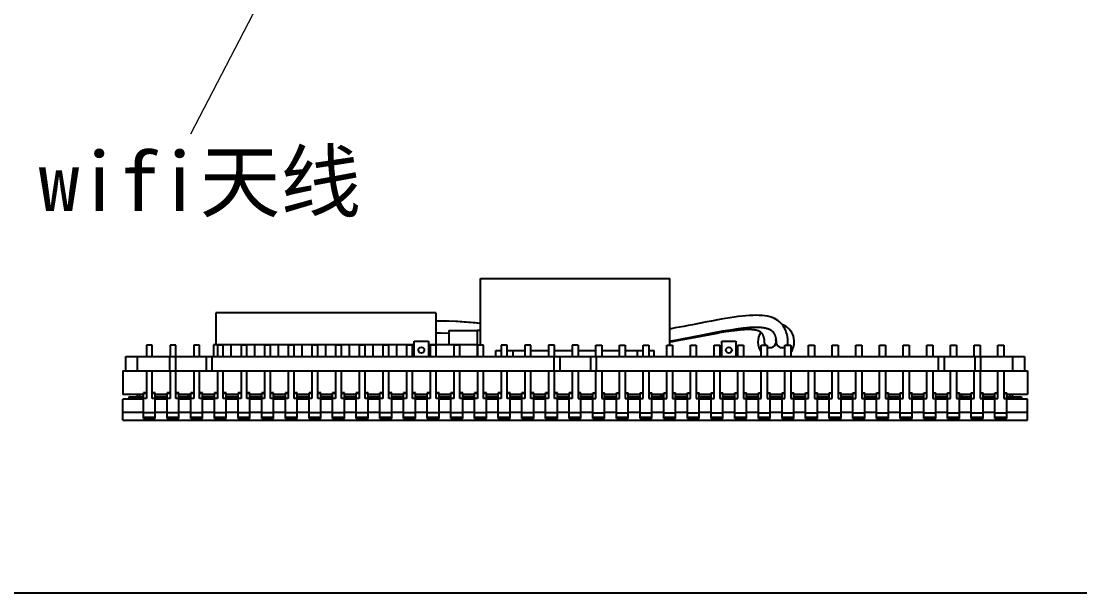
# Model space of a CAD drawing. Header units: millimetres. Extents: x 4030 to 7017, y -668 to -190.
# Drawn here: x 4091.1 to 4180.6, y -400.4 to -352.1 of the extents above; entities that cross this region are included whole.
import ezdxf

# ---------------------------------------------------------------- set-up
doc = ezdxf.new("R2010")
doc.units = ezdxf.units.MM
doc.header["$LTSCALE"] = 16.335
doc.layers.get('0').update_dxf_attribs({"linetype": 'CONTINUOUS'})
doc.styles.add('ROMANC', font='romanc.shx', dxfattribs={"bigfont": 'gbcbig.shx'})
doc.styles.get("Standard").update_dxf_attribs({"font": 'isonormlt-regular.ttf'})
doc.dimstyles.new('YanXiu', dxfattribs={"dimtxt": 2.5, "dimasz": 2.5, "dimexe": 0.66, "dimexo": 0.66, "dimgap": 0.66, "dimtad": 0, "dimdsep": 46, "dimtxsty": 'ROMANC', "dimblk": 'CLOSED', "dimcen": 0, "dimclrd": 3, "dimclre": 9, "dimclrt": 42, "dimazin": 2, "dimtfac": 1, "dimtofl": 0, "dimtmove": 0, "dimatfit": 3, "dimldrblk": 'CLOSED', "dimfxl": 1, "dimlwd": 5, "dimlwe": 5, "dimarcsym": 0})

# ---------------------------------------------------------------- blocks, each defined once
blk = doc.blocks.new('_Closed')
at = {"color": 0, "linetype": 'ByBlock', "lineweight": -2}
for p, q in [((-1, 0.167), (0, 0)), ((-1, 0.167), (-1, -0.167)), ((0, 0), (-1, -0.167)), ((0, 0), (-1, 0))]:
    blk.add_line(p, q, dxfattribs=at)

msp = doc.modelspace()

# ---------------------------------------------------------------- linework, layer by layer
at = {"color": 7, "linetype": 'Continuous'}
for p, q in [((4129.918, -379.446), (4129.918, -373.81)), ((4129.918, -373.81), (4145.918, -373.81)), ((4145.918, -379.446), (4145.918, -373.81)), ((4107.542, -376.71), (4107.542, -379.41)), ((4126.142, -376.71), (4107.542, -376.71)), ((4126.142, -376.71), (4126.142, -379.41)), ((4127.242, -378.21), (4127.242, -379.41)), ((4127.242, -378.21), (4129.642, -378.21)), ((4129.918, -378.204), (4129.642, -378.21)), ((4129.642, -378.21), (4129.642, -379.407)), ((4147.373, -378.919), (4149.344, -378.538)), ((4147.566, -378.795), (4149.143, -378.489)), ((4149.143, -378.489), (4149.53, -378.414)), ((4149.344, -378.538), (4149.667, -378.477)), ((4149.53, -378.414), (4149.824, -378.359)), ((4149.667, -378.477), (4149.921, -378.429)), ((4149.824, -378.359), (4150.121, -378.304)), ((4149.921, -378.429), (4150.141, -378.39)), ((4150.121, -378.304), (4150.421, -378.249)), ((4150.141, -378.39), (4150.326, -378.357)), ((4150.326, -378.357), (4150.511, -378.325)), ((4150.421, -378.249), (4150.623, -378.214)), ((4150.511, -378.325), (4150.661, -378.3)), ((4150.623, -378.214), (4150.825, -378.179)), ((4150.661, -378.3), (4150.81, -378.276)), ((4150.81, -378.276), (4150.922, -378.259)), ((4150.825, -378.179), (4151.029, -378.146)), ((4150.922, -378.259), (4151.035, -378.242)), ((4151.029, -378.146), (4151.233, -378.113)), ((4151.035, -378.242), (4151.147, -378.226)), ((4151.147, -378.226), (4151.259, -378.21)), ((4151.259, -378.21), (4151.371, -378.195)), ((4151.371, -378.195), (4151.446, -378.186)), ((4151.446, -378.186), (4151.52, -378.177)), ((4151.52, -378.177), (4151.594, -378.168)), ((4151.594, -378.168), (4151.668, -378.16)), ((4151.668, -378.16), (4151.741, -378.152)), ((4151.85, -378.141), (4151.923, -378.134)), ((4151.923, -378.134), (4151.995, -378.128)), ((4151.995, -378.128), (4152.066, -378.123)), ((4152.066, -378.123), (4152.137, -378.118)), ((4101.668, -379.446), (4101.668, -380.41)), ((4102.168, -379.446), (4101.668, -379.446)), ((4102.168, -380.41), (4102.168, -379.446)), ((4103.668, -379.446), (4103.668, -380.41)), ((4104.168, -379.446), (4103.668, -379.446)), ((4104.168, -380.41), (4104.168, -379.446)), ((4105.668, -379.446), (4105.668, -380.41)), ((4106.168, -379.446), (4105.668, -379.446)), ((4106.168, -380.41), (4106.168, -379.446)), ((4107.342, -379.41), (4107.342, -380.41)), ((4124.318, -379.41), (4107.342, -379.41)), ((4107.668, -379.446), (4107.668, -380.41)), ((4108.168, -379.446), (4107.668, -379.446)), ((4108.168, -380.41), (4108.168, -379.446)), ((4108.842, -380.41), (4108.842, -379.41)), ((4109.668, -379.446), (4109.668, -380.41)), ((4110.168, -379.446), (4109.668, -379.446)), ((4109.842, -379.41), (4109.842, -379.446)), ((4110.168, -380.41), (4110.168, -379.446)), ((4110.842, -380.41), (4110.842, -379.41)), ((4111.668, -379.446), (4111.668, -380.41)), ((4112.168, -379.446), (4111.668, -379.446)), ((4111.842, -379.41), (4111.842, -379.446)), ((4112.168, -380.41), (4112.168, -379.446)), ((4112.842, -380.41), (4112.842, -379.41)), ((4113.668, -379.446), (4113.668, -380.41)), ((4114.168, -379.446), (4113.668, -379.446)), ((4113.842, -379.41), (4113.842, -379.446)), ((4114.168, -380.41), (4114.168, -379.446)), ((4114.842, -380.41), (4114.842, -379.41)), ((4115.668, -379.446), (4115.668, -380.41)), ((4116.168, -379.446), (4115.668, -379.446)), ((4115.842, -379.41), (4115.842, -379.446)), ((4116.168, -380.41), (4116.168, -379.446)), ((4116.842, -380.41), (4116.842, -379.41)), ((4117.668, -379.446), (4117.668, -380.41)), ((4118.168, -379.446), (4117.668, -379.446)), ((4117.842, -379.41), (4117.842, -379.446)), ((4118.168, -380.41), (4118.168, -379.446)), ((4118.842, -380.41), (4118.842, -379.41)), ((4119.668, -379.446), (4119.668, -380.41)), ((4120.168, -379.446), (4119.668, -379.446)), ((4119.842, -379.41), (4119.842, -379.446)), ((4120.168, -380.41), (4120.168, -379.446)), ((4120.842, -380.41), (4120.842, -379.41)), ((4121.668, -379.446), (4121.668, -380.41)), ((4122.168, -379.446), (4121.668, -379.446)), ((4121.842, -379.41), (4121.842, -379.446)), ((4122.168, -380.41), (4122.168, -379.446)), ((4122.842, -380.41), (4122.842, -379.41)), ((4123.668, -379.446), (4123.668, -380.41)), ((4124.168, -379.446), (4123.668, -379.446)), ((4123.842, -379.41), (4123.842, -379.446)), ((4124.168, -380.41), (4124.168, -379.446)), ((4124.318, -380.41), (4124.318, -379.11)), ((4124.318, -379.11), (4125.518, -379.11)), ((4125.518, -379.11), (4125.518, -380.41)), ((4129.642, -379.41), (4125.518, -379.41)), ((4125.668, -379.446), (4125.668, -380.41)), ((4126.168, -379.446), (4125.668, -379.446)), ((4126.168, -380.41), (4126.168, -379.446)), ((4127.668, -379.446), (4127.668, -380.41)), ((4128.168, -379.446), (4127.668, -379.446)), ((4128.168, -380.41), (4128.168, -379.446)), ((4129.642, -379.41), (4129.642, -380.41)), ((4129.668, -379.446), (4129.668, -380.41)), ((4130.168, -379.446), (4129.668, -379.446)), ((4130.168, -380.41), (4130.168, -379.446)), ((4131.668, -379.446), (4131.668, -380.41)), ((4132.168, -379.446), (4131.668, -379.446)), ((4132.168, -380.41), (4132.168, -379.446)), ((4133.668, -379.446), (4133.668, -380.41)), ((4134.168, -379.446), (4133.668, -379.446)), ((4134.168, -380.41), (4134.168, -379.446)), ((4135.668, -379.446), (4135.668, -380.41)), ((4136.168, -379.446), (4135.668, -379.446)), ((4136.168, -380.41), (4136.168, -379.446)), ((4137.668, -379.446), (4137.668, -380.41)), ((4138.168, -379.446), (4137.668, -379.446)), ((4138.168, -379.446), (4138.168, -380.41)), ((4139.668, -380.41), (4139.668, -379.446)), ((4139.668, -379.446), (4140.168, -379.446)), ((4140.168, -379.446), (4140.168, -380.41)), ((4141.668, -379.446), (4142.168, -379.446)), ((4141.668, -380.41), (4141.668, -379.446)), ((4142.168, -379.446), (4142.168, -380.41)), ((4143.668, -379.446), (4144.168, -379.446)), ((4143.668, -380.41), (4143.668, -379.446)), ((4144.168, -379.446), (4144.168, -380.41)), ((4145.668, -379.446), (4146.168, -379.446)), ((4145.668, -380.41), (4145.668, -379.446)), ((4145.918, -379.092), (4146.022, -379.075)), ((4145.918, -379.175), (4145.952, -379.17)), ((4145.952, -379.17), (4146.191, -379.13)), ((4146.022, -379.075), (4146.353, -379.018)), ((4146.168, -379.446), (4146.168, -380.41)), ((4146.191, -379.13), (4146.433, -379.089)), ((4146.353, -379.018), (4146.691, -378.958)), ((4146.433, -379.089), (4146.709, -379.04)), ((4146.691, -378.958), (4147.123, -378.878)), ((4146.709, -379.04), (4147.022, -378.984)), ((4147.022, -378.984), (4147.373, -378.919)), ((4147.123, -378.878), (4147.566, -378.795)), ((4147.668, -379.446), (4148.168, -379.446)), ((4147.668, -380.41), (4147.668, -379.446)), ((4148.168, -379.446), (4148.168, -380.41)), ((4149.668, -379.446), (4150.168, -379.446)), ((4149.668, -380.41), (4149.668, -379.446)), ((4150.168, -379.446), (4150.168, -380.41)), ((4150.318, -379.11), (4151.518, -379.11)), ((4150.318, -380.41), (4150.318, -379.11)), ((4151.518, -379.11), (4151.518, -380.41)), ((4151.668, -379.446), (4152.168, -379.446)), ((4151.668, -380.41), (4151.668, -379.446)), ((4152.168, -379.446), (4152.168, -380.41)), ((4153.668, -379.446), (4154.168, -379.446)), ((4153.668, -380.41), (4153.668, -379.446)), ((4154.168, -379.446), (4154.168, -380.41)), ((4154.915, -379.117), (4154.913, -379.072)), ((4154.914, -379.05), (4154.916, -379.077)), ((4154.915, -379.148), (4154.915, -379.117)), ((4154.915, -379.164), (4154.915, -379.148)), ((4154.918, -379.141), (4154.916, -379.137)), ((4154.92, -379.156), (4154.92, -379.153)), ((4155.668, -379.446), (4156.168, -379.446)), ((4155.668, -380.41), (4155.668, -379.446)), ((4156.168, -379.446), (4156.168, -380.41)), ((4157.668, -379.446), (4158.168, -379.446)), ((4157.668, -380.41), (4157.668, -379.446)), ((4158.168, -379.446), (4158.168, -380.41)), ((4159.668, -379.446), (4160.168, -379.446)), ((4159.668, -380.41), (4159.668, -379.446)), ((4160.168, -379.446), (4160.168, -380.41)), ((4161.668, -379.446), (4162.168, -379.446)), ((4161.668, -380.41), (4161.668, -379.446)), ((4162.168, -379.446), (4162.168, -380.41)), ((4163.668, -379.446), (4164.168, -379.446)), ((4163.668, -380.41), (4163.668, -379.446)), ((4164.168, -379.446), (4164.168, -380.41)), ((4165.668, -379.446), (4166.168, -379.446)), ((4165.668, -380.41), (4165.668, -379.446)), ((4166.168, -379.446), (4166.168, -380.41)), ((4167.668, -379.446), (4168.168, -379.446)), ((4167.668, -380.41), (4167.668, -379.446)), ((4168.168, -379.446), (4168.168, -380.41)), ((4169.668, -379.446), (4170.168, -379.446)), ((4169.668, -380.41), (4169.668, -379.446)), ((4170.168, -379.446), (4170.168, -380.41)), ((4171.668, -379.446), (4172.168, -379.446)), ((4171.668, -380.41), (4171.668, -379.446)), ((4172.168, -379.446), (4172.168, -380.41)), ((4173.668, -379.446), (4174.168, -379.446)), ((4173.668, -380.41), (4173.668, -379.446)), ((4174.168, -379.446), (4174.168, -380.41)), ((4099.918, -381.61), (4099.918, -380.41)), ((4099.918, -380.41), (4175.918, -380.41)), ((4100.918, -381.61), (4100.918, -380.41)), ((4103.618, -380.41), (4103.618, -381.61)), ((4104.118, -380.41), (4104.118, -381.61)), ((4106.718, -380.41), (4106.718, -381.61)), ((4107.218, -381.61), (4107.218, -380.41)), ((4131.218, -380.41), (4131.218, -379.91)), ((4131.218, -379.91), (4131.668, -379.91)), ((4132.168, -379.91), (4133.668, -379.91)), ((4132.668, -379.91), (4132.668, -380.41)), ((4134.168, -379.91), (4135.668, -379.91)), ((4136.118, -380.41), (4136.118, -381.61)), ((4136.168, -379.91), (4137.668, -379.91)), ((4136.618, -380.41), (4136.618, -381.61)), ((4138.168, -379.91), (4139.668, -379.91)), ((4139.218, -380.41), (4139.218, -381.61)), ((4139.718, -381.61), (4139.718, -380.41)), ((4140.168, -379.91), (4141.668, -379.91)), ((4142.168, -379.91), (4143.668, -379.91)), ((4143.168, -379.91), (4143.168, -380.41)), ((4144.168, -379.91), (4144.618, -379.91)), ((4144.618, -380.41), (4144.618, -379.91)), ((4168.618, -380.41), (4168.618, -381.61)), ((4169.118, -380.41), (4169.118, -381.61)), ((4171.718, -380.41), (4171.718, -381.61)), ((4172.218, -381.61), (4172.218, -380.41)), ((4174.918, -380.41), (4174.918, -381.61)), ((4175.918, -380.41), (4175.918, -381.61)), ((4099.668, -381.61), (4099.668, -383.61)), ((4099.668, -381.61), (4176.168, -381.61)), ((4101.668, -381.61), (4101.668, -383.946)), ((4102.168, -383.946), (4102.168, -381.61)), ((4103.668, -381.61), (4103.668, -383.946)), ((4104.168, -383.946), (4104.168, -381.61)), ((4105.668, -381.61), (4105.668, -383.946)), ((4106.168, -383.946), (4106.168, -381.61)), ((4107.668, -381.61), (4107.668, -383.946)), ((4108.168, -383.946), (4108.168, -381.61)), ((4109.668, -381.61), (4109.668, -383.946)), ((4110.168, -383.946), (4110.168, -381.61)), ((4111.668, -381.61), (4111.668, -383.946)), ((4112.168, -383.946), (4112.168, -381.61)), ((4113.668, -381.61), (4113.668, -383.946)), ((4114.168, -383.946), (4114.168, -381.61)), ((4115.668, -381.61), (4115.668, -383.946)), ((4116.168, -383.946), (4116.168, -381.61)), ((4117.668, -381.61), (4117.668, -383.946)), ((4118.168, -383.946), (4118.168, -381.61)), ((4119.668, -381.61), (4119.668, -383.946)), ((4120.168, -383.946), (4120.168, -381.61)), ((4121.668, -381.61), (4121.668, -383.946)), ((4122.168, -383.946), (4122.168, -381.61)), ((4123.668, -381.61), (4123.668, -383.946)), ((4124.168, -383.946), (4124.168, -381.61)), ((4125.668, -381.61), (4125.668, -383.946)), ((4126.168, -383.946), (4126.168, -381.61)), ((4127.668, -381.61), (4127.668, -383.946)), ((4128.168, -383.946), (4128.168, -381.61)), ((4129.668, -381.61), (4129.668, -383.946)), ((4130.168, -383.946), (4130.168, -381.61)), ((4131.668, -381.61), (4131.668, -383.946)), ((4132.168, -383.946), (4132.168, -381.61)), ((4133.668, -381.61), (4133.668, -383.946)), ((4134.168, -383.946), (4134.168, -381.61)), ((4135.668, -381.61), (4135.668, -383.946)), ((4136.168, -383.946), (4136.168, -381.61)), ((4137.668, -381.61), (4137.668, -383.946)), ((4138.168, -381.61), (4138.168, -383.946)), ((4139.668, -383.946), (4139.668, -381.61)), ((4140.168, -381.61), (4140.168, -383.946)), ((4141.668, -383.946), (4141.668, -381.61)), ((4142.168, -381.61), (4142.168, -383.946)), ((4143.668, -383.946), (4143.668, -381.61)), ((4144.168, -381.61), (4144.168, -383.946)), ((4145.668, -383.946), (4145.668, -381.61)), ((4146.168, -381.61), (4146.168, -383.946)), ((4147.668, -383.946), (4147.668, -381.61)), ((4148.168, -381.61), (4148.168, -383.946)), ((4149.668, -383.946), (4149.668, -381.61)), ((4150.168, -381.61), (4150.168, -383.946)), ((4151.668, -383.946), (4151.668, -381.61)), ((4152.168, -381.61), (4152.168, -383.946)), ((4153.668, -383.946), (4153.668, -381.61)), ((4154.168, -381.61), (4154.168, -383.946)), ((4155.668, -383.946), (4155.668, -381.61)), ((4156.168, -381.61), (4156.168, -383.946)), ((4157.668, -383.946), (4157.668, -381.61)), ((4158.168, -381.61), (4158.168, -383.946)), ((4159.668, -383.946), (4159.668, -381.61)), ((4160.168, -381.61), (4160.168, -383.946)), ((4161.668, -383.946), (4161.668, -381.61)), ((4162.168, -381.61), (4162.168, -383.946)), ((4163.668, -383.946), (4163.668, -381.61)), ((4164.168, -381.61), (4164.168, -383.946)), ((4165.668, -383.946), (4165.668, -381.61)), ((4166.168, -381.61), (4166.168, -383.946)), ((4167.668, -383.946), (4167.668, -381.61)), ((4168.168, -381.61), (4168.168, -383.946)), ((4169.668, -383.946), (4169.668, -381.61)), ((4170.168, -381.61), (4170.168, -383.946)), ((4171.668, -383.946), (4171.668, -381.61)), ((4172.168, -381.61), (4172.168, -383.946)), ((4173.668, -383.946), (4173.668, -381.61)), ((4174.168, -381.61), (4174.168, -383.946)), ((4176.168, -381.61), (4176.168, -383.61)), ((4101.418, -383.61), (4099.668, -383.61)), ((4099.668, -385.79), (4099.668, -384.01)), ((4101.418, -384.01), (4099.668, -384.01)), ((4100.168, -383.81), (4100.168, -384.01)), ((4100.168, -383.81), (4101.418, -383.81)), ((4100.918, -383.81), (4100.918, -383.61)), ((4101.118, -383.81), (4101.118, -383.61)), ((4101.264, -383.61), (4101.264, -383.63)), ((4101.264, -383.63), (4101.418, -383.63)), ((4101.418, -385.641), (4101.418, -383.479)), ((4101.668, -383.479), (4101.418, -383.479)), ((4101.668, -383.546), (4101.418, -383.546)), ((4101.668, -383.946), (4101.418, -383.946)), ((4102.418, -383.479), (4102.168, -383.479)), ((4102.418, -383.546), (4102.168, -383.546)), ((4102.418, -383.946), (4102.168, -383.946)), ((4102.418, -385.641), (4102.418, -383.479)), ((4103.418, -383.61), (4102.418, -383.61)), ((4102.418, -383.63), (4103.418, -383.63)), ((4102.418, -383.81), (4103.418, -383.81)), ((4103.418, -384.01), (4102.418, -384.01)), ((4103.418, -385.641), (4103.418, -383.479)), ((4103.668, -383.479), (4103.418, -383.479)), ((4103.668, -383.546), (4103.418, -383.546)), ((4103.668, -383.946), (4103.418, -383.946)), ((4104.418, -383.479), (4104.168, -383.479)), ((4104.418, -383.546), (4104.168, -383.546)), ((4104.418, -383.946), (4104.168, -383.946)), ((4104.418, -385.641), (4104.418, -383.479)), ((4105.418, -383.61), (4104.418, -383.61)), ((4104.418, -383.63), (4105.418, -383.63)), ((4104.418, -383.81), (4105.418, -383.81)), ((4105.418, -384.01), (4104.418, -384.01)), ((4105.218, -383.81), (4105.218, -383.63)), ((4105.418, -385.641), (4105.418, -383.479)), ((4105.668, -383.479), (4105.418, -383.479)), ((4105.668, -383.546), (4105.418, -383.546)), ((4105.668, -383.946), (4105.418, -383.946)), ((4106.418, -383.479), (4106.168, -383.479)), ((4106.418, -383.546), (4106.168, -383.546)), ((4106.418, -383.946), (4106.168, -383.946)), ((4106.418, -385.641), (4106.418, -383.479)), ((4107.418, -383.61), (4106.418, -383.61)), ((4106.418, -383.63), (4107.418, -383.63)), ((4106.418, -383.81), (4107.418, -383.81)), ((4107.418, -384.01), (4106.418, -384.01)), ((4107.418, -385.641), (4107.418, -383.479)), ((4107.668, -383.479), (4107.418, -383.479)), ((4107.668, -383.546), (4107.418, -383.546)), ((4107.668, -383.946), (4107.418, -383.946)), ((4108.418, -383.479), (4108.168, -383.479)), ((4108.418, -383.546), (4108.168, -383.546)), ((4108.418, -383.946), (4108.168, -383.946)), ((4108.418, -385.641), (4108.418, -383.479)), ((4109.418, -383.61), (4108.418, -383.61)), ((4108.418, -383.63), (4109.418, -383.63)), ((4108.418, -383.81), (4109.418, -383.81)), ((4109.418, -384.01), (4108.418, -384.01)), ((4109.418, -385.641), (4109.418, -383.479)), ((4109.668, -383.479), (4109.418, -383.479)), ((4109.668, -383.546), (4109.418, -383.546)), ((4109.668, -383.946), (4109.418, -383.946)), ((4110.418, -383.479), (4110.168, -383.479)), ((4110.418, -383.546), (4110.168, -383.546)), ((4110.418, -383.946), (4110.168, -383.946)), ((4110.418, -385.641), (4110.418, -383.479)), ((4111.418, -383.61), (4110.418, -383.61)), ((4110.418, -383.63), (4111.418, -383.63)), ((4110.418, -383.81), (4111.418, -383.81)), ((4111.418, -384.01), (4110.418, -384.01)), ((4111.418, -385.641), (4111.418, -383.479)), ((4111.668, -383.479), (4111.418, -383.479)), ((4111.668, -383.546), (4111.418, -383.546)), ((4111.668, -383.946), (4111.418, -383.946)), ((4112.418, -383.479), (4112.168, -383.479)), ((4112.418, -383.546), (4112.168, -383.546)), ((4112.418, -383.946), (4112.168, -383.946)), ((4112.418, -385.641), (4112.418, -383.479)), ((4113.418, -383.61), (4112.418, -383.61)), ((4112.418, -383.63), (4113.418, -383.63)), ((4112.418, -383.81), (4113.418, -383.81)), ((4113.418, -384.01), (4112.418, -384.01)), ((4113.418, -385.641), (4113.418, -383.479)), ((4113.668, -383.479), (4113.418, -383.479)), ((4113.668, -383.546), (4113.418, -383.546)), ((4113.668, -383.946), (4113.418, -383.946)), ((4114.418, -383.479), (4114.168, -383.479)), ((4114.418, -383.546), (4114.168, -383.546)), ((4114.418, -383.946), (4114.168, -383.946)), ((4114.418, -385.641), (4114.418, -383.479)), ((4115.418, -383.61), (4114.418, -383.61)), ((4114.418, -383.63), (4115.418, -383.63)), ((4114.418, -383.81), (4115.418, -383.81)), ((4115.418, -384.01), (4114.418, -384.01)), ((4115.418, -385.641), (4115.418, -383.479)), ((4115.668, -383.479), (4115.418, -383.479)), ((4115.668, -383.546), (4115.418, -383.546)), ((4115.668, -383.946), (4115.418, -383.946)), ((4116.418, -383.479), (4116.168, -383.479)), ((4116.418, -383.546), (4116.168, -383.546)), ((4116.418, -383.946), (4116.168, -383.946)), ((4116.418, -385.641), (4116.418, -383.479)), ((4117.418, -383.61), (4116.418, -383.61)), ((4116.418, -383.63), (4117.418, -383.63)), ((4116.418, -383.81), (4117.418, -383.81)), ((4117.418, -384.01), (4116.418, -384.01)), ((4117.418, -385.641), (4117.418, -383.479)), ((4117.668, -383.479), (4117.418, -383.479)), ((4117.668, -383.546), (4117.418, -383.546)), ((4117.668, -383.946), (4117.418, -383.946)), ((4118.418, -383.479), (4118.168, -383.479)), ((4118.418, -383.546), (4118.168, -383.546)), ((4118.418, -383.946), (4118.168, -383.946)), ((4118.418, -385.641), (4118.418, -383.479)), ((4119.418, -383.61), (4118.418, -383.61)), ((4118.418, -383.63), (4119.418, -383.63)), ((4118.418, -383.81), (4119.418, -383.81)), ((4119.418, -384.01), (4118.418, -384.01)), ((4119.418, -385.641), (4119.418, -383.479)), ((4119.668, -383.479), (4119.418, -383.479)), ((4119.668, -383.546), (4119.418, -383.546)), ((4119.668, -383.946), (4119.418, -383.946)), ((4120.418, -383.479), (4120.168, -383.479)), ((4120.418, -383.546), (4120.168, -383.546)), ((4120.418, -383.946), (4120.168, -383.946)), ((4120.418, -385.641), (4120.418, -383.479)), ((4121.418, -383.61), (4120.418, -383.61)), ((4120.418, -383.63), (4121.418, -383.63)), ((4120.418, -383.81), (4121.418, -383.81)), ((4121.418, -384.01), (4120.418, -384.01)), ((4121.418, -385.641), (4121.418, -383.479)), ((4121.668, -383.479), (4121.418, -383.479)), ((4121.668, -383.546), (4121.418, -383.546)), ((4121.668, -383.946), (4121.418, -383.946)), ((4122.418, -383.479), (4122.168, -383.479)), ((4122.418, -383.546), (4122.168, -383.546)), ((4122.418, -383.946), (4122.168, -383.946)), ((4122.418, -385.641), (4122.418, -383.479)), ((4123.418, -383.61), (4122.418, -383.61)), ((4122.418, -383.63), (4123.418, -383.63)), ((4122.418, -383.81), (4123.418, -383.81)), ((4123.418, -384.01), (4122.418, -384.01)), ((4123.418, -385.641), (4123.418, -383.479)), ((4123.668, -383.479), (4123.418, -383.479)), ((4123.668, -383.546), (4123.418, -383.546)), ((4123.668, -383.946), (4123.418, -383.946)), ((4124.418, -383.479), (4124.168, -383.479)), ((4124.418, -383.546), (4124.168, -383.546)), ((4124.418, -383.946), (4124.168, -383.946)), ((4124.418, -385.641), (4124.418, -383.479)), ((4125.418, -383.61), (4124.418, -383.61)), ((4124.418, -383.63), (4125.418, -383.63)), ((4124.418, -383.81), (4125.418, -383.81)), ((4125.418, -384.01), (4124.418, -384.01)), ((4125.418, -385.641), (4125.418, -383.479)), ((4125.668, -383.479), (4125.418, -383.479)), ((4125.668, -383.546), (4125.418, -383.546)), ((4125.668, -383.946), (4125.418, -383.946)), ((4126.418, -383.479), (4126.168, -383.479)), ((4126.418, -383.546), (4126.168, -383.546)), ((4126.418, -383.946), (4126.168, -383.946)), ((4126.418, -385.641), (4126.418, -383.479)), ((4127.418, -383.61), (4126.418, -383.61)), ((4126.418, -383.63), (4127.418, -383.63)), ((4126.418, -383.81), (4127.418, -383.81)), ((4127.418, -384.01), (4126.418, -384.01)), ((4127.418, -385.641), (4127.418, -383.479)), ((4127.668, -383.479), (4127.418, -383.479)), ((4127.668, -383.546), (4127.418, -383.546)), ((4127.668, -383.946), (4127.418, -383.946)), ((4128.418, -383.479), (4128.168, -383.479)), ((4128.418, -383.546), (4128.168, -383.546)), ((4128.418, -383.946), (4128.168, -383.946)), ((4128.418, -385.641), (4128.418, -383.479)), ((4129.418, -383.61), (4128.418, -383.61)), ((4128.418, -383.63), (4129.418, -383.63)), ((4128.418, -383.81), (4129.418, -383.81)), ((4129.418, -384.01), (4128.418, -384.01)), ((4129.418, -385.641), (4129.418, -383.479)), ((4129.668, -383.479), (4129.418, -383.479)), ((4129.668, -383.546), (4129.418, -383.546)), ((4129.668, -383.946), (4129.418, -383.946)), ((4130.418, -383.479), (4130.168, -383.479)), ((4130.418, -383.546), (4130.168, -383.546)), ((4130.418, -383.946), (4130.168, -383.946)), ((4130.418, -385.641), (4130.418, -383.479)), ((4131.418, -383.61), (4130.418, -383.61)), ((4130.418, -383.63), (4131.418, -383.63)), ((4130.418, -383.81), (4131.418, -383.81)), ((4131.418, -384.01), (4130.418, -384.01)), ((4131.418, -385.641), (4131.418, -383.479)), ((4131.668, -383.479), (4131.418, -383.479)), ((4131.668, -383.546), (4131.418, -383.546)), ((4131.668, -383.946), (4131.418, -383.946)), ((4132.418, -383.479), (4132.168, -383.479)), ((4132.418, -383.546), (4132.168, -383.546)), ((4132.418, -383.946), (4132.168, -383.946)), ((4132.418, -385.641), (4132.418, -383.479)), ((4133.418, -383.61), (4132.418, -383.61)), ((4132.418, -383.63), (4133.418, -383.63)), ((4132.418, -383.81), (4133.418, -383.81)), ((4133.418, -384.01), (4132.418, -384.01)), ((4133.418, -385.641), (4133.418, -383.479)), ((4133.668, -383.479), (4133.418, -383.479)), ((4133.668, -383.546), (4133.418, -383.546)), ((4133.668, -383.946), (4133.418, -383.946)), ((4134.418, -383.479), (4134.168, -383.479)), ((4134.418, -383.546), (4134.168, -383.546)), ((4134.418, -383.946), (4134.168, -383.946)), ((4134.418, -385.641), (4134.418, -383.479)), ((4135.418, -383.61), (4134.418, -383.61)), ((4134.418, -383.63), (4135.418, -383.63)), ((4134.418, -383.81), (4135.418, -383.81)), ((4135.418, -384.01), (4134.418, -384.01)), ((4135.418, -385.641), (4135.418, -383.479)), ((4135.668, -383.479), (4135.418, -383.479)), ((4135.668, -383.546), (4135.418, -383.546)), ((4135.668, -383.946), (4135.418, -383.946)), ((4136.418, -383.479), (4136.168, -383.479)), ((4136.418, -383.546), (4136.168, -383.546)), ((4136.418, -383.946), (4136.168, -383.946)), ((4136.418, -385.641), (4136.418, -383.479)), ((4137.418, -383.61), (4136.418, -383.61)), ((4136.418, -383.63), (4137.418, -383.63)), ((4136.418, -383.81), (4137.418, -383.81)), ((4137.418, -384.01), (4136.418, -384.01)), ((4137.668, -383.479), (4137.418, -383.479)), ((4137.418, -385.641), (4137.418, -383.479)), ((4137.668, -383.546), (4137.418, -383.546)), ((4137.668, -383.946), (4137.418, -383.946)), ((4138.418, -383.479), (4138.168, -383.479)), ((4138.418, -383.546), (4138.168, -383.546)), ((4138.168, -383.946), (4138.418, -383.946)), ((4138.418, -385.641), (4138.418, -383.479)), ((4139.418, -383.61), (4138.418, -383.61)), ((4138.418, -383.63), (4139.418, -383.63)), ((4138.418, -383.81), (4139.418, -383.81)), ((4139.418, -384.01), (4138.418, -384.01)), ((4139.418, -383.479), (4139.668, -383.479)), ((4139.418, -385.641), (4139.418, -383.479)), ((4139.668, -383.546), (4139.418, -383.546)), ((4139.418, -383.946), (4139.668, -383.946)), ((4140.168, -383.479), (4140.418, -383.479)), ((4140.418, -383.546), (4140.168, -383.546)), ((4140.168, -383.946), (4140.418, -383.946)), ((4140.418, -385.641), (4140.418, -383.479)), ((4141.418, -383.61), (4140.418, -383.61)), ((4140.418, -383.63), (4141.418, -383.63)), ((4140.418, -383.81), (4141.418, -383.81)), ((4141.418, -384.01), (4140.418, -384.01)), ((4141.418, -383.479), (4141.668, -383.479)), ((4141.418, -385.641), (4141.418, -383.479)), ((4141.668, -383.546), (4141.418, -383.546)), ((4141.418, -383.946), (4141.668, -383.946)), ((4142.168, -383.479), (4142.418, -383.479)), ((4142.418, -383.546), (4142.168, -383.546)), ((4142.168, -383.946), (4142.418, -383.946)), ((4142.418, -385.641), (4142.418, -383.479)), ((4143.418, -383.61), (4142.418, -383.61)), ((4142.418, -383.63), (4143.418, -383.63)), ((4142.418, -383.81), (4143.418, -383.81)), ((4143.418, -384.01), (4142.418, -384.01)), ((4143.418, -383.479), (4143.668, -383.479)), ((4143.418, -385.641), (4143.418, -383.479)), ((4143.668, -383.546), (4143.418, -383.546)), ((4143.418, -383.946), (4143.668, -383.946)), ((4144.168, -383.479), (4144.418, -383.479)), ((4144.418, -383.546), (4144.168, -383.546)), ((4144.168, -383.946), (4144.418, -383.946)), ((4144.418, -385.641), (4144.418, -383.479)), ((4145.418, -383.61), (4144.418, -383.61)), ((4144.418, -383.63), (4145.418, -383.63)), ((4144.418, -383.81), (4145.418, -383.81)), ((4145.418, -384.01), (4144.418, -384.01)), ((4145.244, -383.696), (4145.387, -383.729)), ((4145.387, -383.729), (4145.418, -383.735)), ((4145.418, -383.479), (4145.668, -383.479)), ((4145.418, -385.641), (4145.418, -383.479)), ((4145.668, -383.546), (4145.418, -383.546)), ((4145.418, -383.946), (4145.668, -383.946)), ((4146.168, -383.479), (4146.418, -383.479)), ((4146.418, -383.546), (4146.168, -383.546)), ((4146.168, -383.946), (4146.418, -383.946)), ((4146.418, -385.641), (4146.418, -383.479)), ((4147.418, -383.61), (4146.418, -383.61)), ((4146.418, -383.63), (4147.418, -383.63)), ((4146.418, -383.81), (4147.418, -383.81)), ((4147.418, -384.01), (4146.418, -384.01)), ((4147.418, -383.479), (4147.668, -383.479)), ((4147.418, -385.641), (4147.418, -383.479)), ((4147.668, -383.546), (4147.418, -383.546)), ((4147.418, -383.946), (4147.668, -383.946)), ((4148.168, -383.479), (4148.418, -383.479)), ((4148.418, -383.546), (4148.168, -383.546)), ((4148.168, -383.946), (4148.418, -383.946)), ((4148.418, -385.641), (4148.418, -383.479)), ((4149.418, -383.61), (4148.418, -383.61)), ((4148.418, -383.63), (4149.418, -383.63)), ((4148.418, -383.81), (4149.418, -383.81)), ((4149.418, -384.01), (4148.418, -384.01)), ((4149.418, -383.479), (4149.668, -383.479)), ((4149.418, -385.641), (4149.418, -383.479)), ((4149.668, -383.546), (4149.418, -383.546)), ((4149.418, -383.946), (4149.668, -383.946)), ((4150.168, -383.479), (4150.418, -383.479)), ((4150.418, -383.546), (4150.168, -383.546)), ((4150.168, -383.946), (4150.418, -383.946)), ((4150.418, -385.641), (4150.418, -383.479)), ((4151.418, -383.61), (4150.418, -383.61)), ((4150.418, -383.63), (4151.418, -383.63)), ((4150.418, -383.81), (4151.418, -383.81)), ((4151.418, -384.01), (4150.418, -384.01)), ((4151.418, -383.479), (4151.668, -383.479)), ((4151.418, -385.641), (4151.418, -383.479)), ((4151.668, -383.546), (4151.418, -383.546)), ((4151.418, -383.946), (4151.668, -383.946)), ((4152.168, -383.479), (4152.418, -383.479)), ((4152.418, -383.546), (4152.168, -383.546)), ((4152.168, -383.946), (4152.418, -383.946)), ((4152.418, -385.641), (4152.418, -383.479)), ((4153.418, -383.61), (4152.418, -383.61)), ((4152.418, -383.63), (4153.418, -383.63)), ((4152.418, -383.81), (4153.418, -383.81)), ((4153.418, -384.01), (4152.418, -384.01)), ((4153.418, -383.479), (4153.668, -383.479)), ((4153.418, -385.641), (4153.418, -383.479)), ((4153.668, -383.546), (4153.418, -383.546)), ((4153.418, -383.946), (4153.668, -383.946)), ((4154.168, -383.479), (4154.418, -383.479)), ((4154.418, -383.546), (4154.168, -383.546)), ((4154.168, -383.946), (4154.418, -383.946)), ((4154.418, -385.641), (4154.418, -383.479)), ((4155.418, -383.61), (4154.418, -383.61)), ((4154.418, -383.63), (4155.418, -383.63)), ((4154.418, -383.81), (4155.418, -383.81)), ((4155.418, -384.01), (4154.418, -384.01)), ((4155.418, -383.479), (4155.668, -383.479)), ((4155.418, -385.641), (4155.418, -383.479)), ((4155.668, -383.546), (4155.418, -383.546)), ((4155.418, -383.946), (4155.668, -383.946)), ((4156.168, -383.479), (4156.418, -383.479)), ((4156.418, -383.546), (4156.168, -383.546)), ((4156.168, -383.946), (4156.418, -383.946)), ((4156.418, -385.641), (4156.418, -383.479)), ((4157.418, -383.61), (4156.418, -383.61)), ((4156.418, -383.63), (4157.418, -383.63)), ((4156.418, -383.81), (4157.418, -383.81)), ((4157.418, -384.01), (4156.418, -384.01)), ((4157.418, -383.479), (4157.668, -383.479)), ((4157.418, -385.641), (4157.418, -383.479)), ((4157.668, -383.546), (4157.418, -383.546)), ((4157.418, -383.946), (4157.668, -383.946)), ((4158.168, -383.479), (4158.418, -383.479)), ((4158.418, -383.546), (4158.168, -383.546)), ((4158.168, -383.946), (4158.418, -383.946)), ((4158.418, -385.641), (4158.418, -383.479)), ((4159.418, -383.61), (4158.418, -383.61)), ((4158.418, -383.63), (4159.418, -383.63)), ((4158.418, -383.81), (4159.418, -383.81)), ((4159.418, -384.01), (4158.418, -384.01)), ((4159.418, -383.479), (4159.668, -383.479)), ((4159.418, -385.641), (4159.418, -383.479)), ((4159.668, -383.546), (4159.418, -383.546)), ((4159.418, -383.946), (4159.668, -383.946)), ((4160.168, -383.479), (4160.418, -383.479)), ((4160.418, -383.546), (4160.168, -383.546)), ((4160.168, -383.946), (4160.418, -383.946)), ((4160.418, -385.641), (4160.418, -383.479)), ((4161.418, -383.61), (4160.418, -383.61)), ((4160.418, -383.63), (4161.418, -383.63)), ((4160.418, -383.81), (4161.418, -383.81)), ((4161.418, -384.01), (4160.418, -384.01)), ((4161.418, -383.479), (4161.668, -383.479)), ((4161.418, -385.641), (4161.418, -383.479)), ((4161.668, -383.546), (4161.418, -383.546)), ((4161.418, -383.946), (4161.668, -383.946)), ((4162.168, -383.479), (4162.418, -383.479)), ((4162.418, -383.546), (4162.168, -383.546)), ((4162.168, -383.946), (4162.418, -383.946)), ((4162.418, -385.641), (4162.418, -383.479)), ((4163.418, -383.61), (4162.418, -383.61)), ((4162.418, -383.63), (4163.418, -383.63)), ((4162.418, -383.81), (4163.418, -383.81)), ((4163.418, -384.01), (4162.418, -384.01)), ((4163.418, -383.479), (4163.668, -383.479)), ((4163.418, -385.641), (4163.418, -383.479)), ((4163.668, -383.546), (4163.418, -383.546)), ((4163.418, -383.946), (4163.668, -383.946)), ((4164.168, -383.479), (4164.418, -383.479)), ((4164.418, -383.546), (4164.168, -383.546)), ((4164.168, -383.946), (4164.418, -383.946)), ((4164.418, -385.641), (4164.418, -383.479)), ((4165.418, -383.61), (4164.418, -383.61)), ((4164.418, -383.63), (4165.418, -383.63)), ((4164.418, -383.81), (4165.418, -383.81)), ((4165.418, -384.01), (4164.418, -384.01)), ((4165.418, -383.479), (4165.668, -383.479)), ((4165.418, -385.641), (4165.418, -383.479)), ((4165.668, -383.546), (4165.418, -383.546)), ((4165.418, -383.946), (4165.668, -383.946)), ((4166.168, -383.479), (4166.418, -383.479)), ((4166.418, -383.546), (4166.168, -383.546)), ((4166.168, -383.946), (4166.418, -383.946)), ((4166.418, -385.641), (4166.418, -383.479)), ((4167.418, -383.61), (4166.418, -383.61)), ((4166.418, -383.63), (4167.418, -383.63)), ((4166.418, -383.81), (4167.418, -383.81)), ((4167.418, -384.01), (4166.418, -384.01)), ((4167.418, -383.479), (4167.668, -383.479)), ((4167.418, -385.641), (4167.418, -383.479)), ((4167.668, -383.546), (4167.418, -383.546)), ((4167.418, -383.946), (4167.668, -383.946)), ((4168.168, -383.479), (4168.418, -383.479)), ((4168.418, -383.546), (4168.168, -383.546)), ((4168.168, -383.946), (4168.418, -383.946)), ((4168.418, -385.641), (4168.418, -383.479)), ((4169.418, -383.61), (4168.418, -383.61)), ((4168.418, -383.63), (4169.418, -383.63)), ((4168.418, -383.81), (4169.418, -383.81)), ((4169.418, -384.01), (4168.418, -384.01)), ((4169.418, -383.479), (4169.668, -383.479)), ((4169.418, -385.641), (4169.418, -383.479)), ((4169.668, -383.546), (4169.418, -383.546)), ((4169.418, -383.946), (4169.668, -383.946)), ((4170.168, -383.479), (4170.418, -383.479)), ((4170.418, -383.546), (4170.168, -383.546)), ((4170.168, -383.946), (4170.418, -383.946)), ((4170.418, -385.641), (4170.418, -383.479)), ((4171.418, -383.61), (4170.418, -383.61)), ((4170.418, -383.63), (4171.418, -383.63)), ((4170.418, -383.81), (4171.418, -383.81)), ((4171.418, -384.01), (4170.418, -384.01)), ((4170.618, -383.81), (4170.618, -383.63)), ((4171.418, -383.479), (4171.668, -383.479)), ((4171.418, -385.641), (4171.418, -383.479)), ((4171.668, -383.546), (4171.418, -383.546)), ((4171.418, -383.946), (4171.668, -383.946)), ((4172.168, -383.479), (4172.418, -383.479)), ((4172.418, -383.546), (4172.168, -383.546)), ((4172.168, -383.946), (4172.418, -383.946)), ((4172.418, -385.641), (4172.418, -383.479)), ((4173.418, -383.61), (4172.418, -383.61)), ((4172.418, -383.63), (4173.418, -383.63)), ((4172.418, -383.81), (4173.418, -383.81)), ((4173.418, -384.01), (4172.418, -384.01)), ((4173.418, -383.479), (4173.668, -383.479)), ((4173.418, -385.641), (4173.418, -383.479)), ((4173.668, -383.546), (4173.418, -383.546)), ((4173.418, -383.946), (4173.668, -383.946)), ((4174.168, -383.479), (4174.418, -383.479)), ((4174.418, -383.546), (4174.168, -383.546)), ((4174.168, -383.946), (4174.418, -383.946)), ((4174.418, -385.641), (4174.418, -383.479)), ((4176.168, -383.61), (4174.418, -383.61)), ((4174.418, -383.63), (4174.572, -383.63)), ((4174.418, -383.81), (4175.668, -383.81)), ((4176.168, -384.01), (4174.418, -384.01)), ((4174.572, -383.61), (4174.572, -383.63)), ((4174.718, -383.81), (4174.718, -383.61)), ((4174.918, -383.81), (4174.918, -383.61)), ((4175.668, -383.81), (4175.668, -384.01)), ((4176.168, -385.79), (4176.168, -384.01)), ((4099.668, -385.11), (4101.418, -385.11)), ((4099.668, -385.79), (4176.168, -385.79)), ((4100.668, -385.81), (4100.668, -385.79)), ((4175.168, -385.81), (4100.668, -385.81)), ((4102.418, -385.174), (4101.418, -385.174)), ((4102.418, -385.574), (4101.418, -385.574)), ((4102.418, -385.641), (4101.418, -385.641)), ((4102.418, -385.11), (4103.418, -385.11)), ((4104.418, -385.174), (4103.418, -385.174)), ((4104.418, -385.574), (4103.418, -385.574)), ((4104.418, -385.641), (4103.418, -385.641)), ((4104.418, -385.11), (4105.418, -385.11)), ((4106.418, -385.174), (4105.418, -385.174)), ((4106.418, -385.574), (4105.418, -385.574)), ((4106.418, -385.641), (4105.418, -385.641)), ((4106.418, -385.11), (4107.418, -385.11)), ((4108.418, -385.174), (4107.418, -385.174)), ((4108.418, -385.574), (4107.418, -385.574)), ((4108.418, -385.641), (4107.418, -385.641)), ((4108.418, -385.11), (4109.418, -385.11)), ((4110.418, -385.174), (4109.418, -385.174)), ((4110.418, -385.574), (4109.418, -385.574)), ((4110.418, -385.641), (4109.418, -385.641)), ((4110.418, -385.11), (4111.418, -385.11)), ((4112.418, -385.174), (4111.418, -385.174)), ((4112.418, -385.574), (4111.418, -385.574)), ((4112.418, -385.641), (4111.418, -385.641)), ((4112.418, -385.11), (4113.418, -385.11)), ((4114.418, -385.174), (4113.418, -385.174)), ((4114.418, -385.574), (4113.418, -385.574)), ((4114.418, -385.641), (4113.418, -385.641)), ((4114.418, -385.11), (4115.418, -385.11)), ((4116.418, -385.174), (4115.418, -385.174)), ((4116.418, -385.574), (4115.418, -385.574)), ((4116.418, -385.641), (4115.418, -385.641)), ((4116.418, -385.11), (4117.418, -385.11)), ((4118.418, -385.174), (4117.418, -385.174)), ((4118.418, -385.574), (4117.418, -385.574)), ((4118.418, -385.641), (4117.418, -385.641)), ((4118.418, -385.11), (4119.418, -385.11)), ((4120.418, -385.174), (4119.418, -385.174)), ((4120.418, -385.574), (4119.418, -385.574)), ((4120.418, -385.641), (4119.418, -385.641)), ((4120.418, -385.11), (4121.418, -385.11)), ((4122.418, -385.174), (4121.418, -385.174)), ((4122.418, -385.574), (4121.418, -385.574)), ((4122.418, -385.641), (4121.418, -385.641)), ((4122.418, -385.11), (4123.418, -385.11)), ((4124.418, -385.174), (4123.418, -385.174)), ((4124.418, -385.574), (4123.418, -385.574)), ((4124.418, -385.641), (4123.418, -385.641)), ((4124.418, -385.11), (4125.418, -385.11)), ((4126.418, -385.174), (4125.418, -385.174)), ((4126.418, -385.574), (4125.418, -385.574)), ((4126.418, -385.641), (4125.418, -385.641)), ((4126.418, -385.11), (4127.418, -385.11)), ((4128.418, -385.174), (4127.418, -385.174)), ((4128.418, -385.574), (4127.418, -385.574)), ((4128.418, -385.641), (4127.418, -385.641)), ((4128.418, -385.11), (4129.418, -385.11)), ((4130.418, -385.174), (4129.418, -385.174)), ((4130.418, -385.574), (4129.418, -385.574)), ((4130.418, -385.641), (4129.418, -385.641)), ((4130.418, -385.11), (4131.418, -385.11)), ((4132.418, -385.174), (4131.418, -385.174)), ((4132.418, -385.574), (4131.418, -385.574)), ((4132.418, -385.641), (4131.418, -385.641)), ((4132.418, -385.11), (4133.418, -385.11)), ((4134.418, -385.174), (4133.418, -385.174)), ((4134.418, -385.574), (4133.418, -385.574)), ((4134.418, -385.641), (4133.418, -385.641)), ((4134.418, -385.11), (4135.418, -385.11)), ((4136.418, -385.174), (4135.418, -385.174)), ((4136.418, -385.574), (4135.418, -385.574)), ((4136.418, -385.641), (4135.418, -385.641)), ((4136.418, -385.11), (4137.418, -385.11)), ((4138.418, -385.174), (4137.418, -385.174)), ((4138.418, -385.574), (4137.418, -385.574)), ((4137.418, -385.641), (4138.418, -385.641)), ((4138.418, -385.11), (4139.418, -385.11)), ((4139.418, -385.174), (4140.418, -385.174)), ((4140.418, -385.574), (4139.418, -385.574)), ((4139.418, -385.641), (4140.418, -385.641)), ((4140.418, -385.11), (4141.418, -385.11)), ((4141.418, -385.174), (4142.418, -385.174)), ((4142.418, -385.574), (4141.418, -385.574)), ((4141.418, -385.641), (4142.418, -385.641)), ((4142.418, -385.11), (4143.418, -385.11)), ((4143.418, -385.174), (4144.418, -385.174)), ((4144.418, -385.574), (4143.418, -385.574)), ((4143.418, -385.641), (4144.418, -385.641)), ((4144.418, -385.11), (4145.418, -385.11)), ((4145.418, -385.174), (4146.418, -385.174)), ((4146.418, -385.574), (4145.418, -385.574)), ((4145.418, -385.641), (4146.418, -385.641)), ((4146.418, -385.11), (4147.418, -385.11)), ((4147.418, -385.174), (4148.418, -385.174)), ((4148.418, -385.574), (4147.418, -385.574)), ((4147.418, -385.641), (4148.418, -385.641)), ((4148.418, -385.11), (4149.418, -385.11)), ((4149.418, -385.174), (4150.418, -385.174)), ((4150.418, -385.574), (4149.418, -385.574)), ((4149.418, -385.641), (4150.418, -385.641)), ((4150.418, -385.11), (4151.418, -385.11)), ((4151.418, -385.174), (4152.418, -385.174)), ((4152.418, -385.574), (4151.418, -385.574)), ((4151.418, -385.641), (4152.418, -385.641)), ((4152.418, -385.11), (4153.418, -385.11)), ((4153.418, -385.174), (4154.418, -385.174)), ((4154.418, -385.574), (4153.418, -385.574)), ((4153.418, -385.641), (4154.418, -385.641)), ((4154.418, -385.11), (4155.418, -385.11)), ((4155.418, -385.174), (4156.418, -385.174)), ((4156.418, -385.574), (4155.418, -385.574)), ((4155.418, -385.641), (4156.418, -385.641)), ((4156.418, -385.11), (4157.418, -385.11)), ((4157.418, -385.174), (4158.418, -385.174)), ((4158.418, -385.574), (4157.418, -385.574)), ((4157.418, -385.641), (4158.418, -385.641)), ((4158.418, -385.11), (4159.418, -385.11)), ((4159.418, -385.174), (4160.418, -385.174)), ((4160.418, -385.574), (4159.418, -385.574)), ((4159.418, -385.641), (4160.418, -385.641)), ((4160.418, -385.11), (4161.418, -385.11)), ((4161.418, -385.174), (4162.418, -385.174)), ((4162.418, -385.574), (4161.418, -385.574)), ((4161.418, -385.641), (4162.418, -385.641)), ((4162.418, -385.11), (4163.418, -385.11)), ((4163.418, -385.174), (4164.418, -385.174)), ((4164.418, -385.574), (4163.418, -385.574)), ((4163.418, -385.641), (4164.418, -385.641)), ((4164.418, -385.11), (4165.418, -385.11)), ((4165.418, -385.174), (4166.418, -385.174)), ((4166.418, -385.574), (4165.418, -385.574)), ((4165.418, -385.641), (4166.418, -385.641)), ((4166.418, -385.11), (4167.418, -385.11)), ((4167.418, -385.174), (4168.418, -385.174)), ((4168.418, -385.574), (4167.418, -385.574)), ((4167.418, -385.641), (4168.418, -385.641)), ((4168.418, -385.11), (4169.418, -385.11)), ((4169.418, -385.174), (4170.418, -385.174)), ((4170.418, -385.574), (4169.418, -385.574)), ((4169.418, -385.641), (4170.418, -385.641)), ((4170.418, -385.11), (4171.418, -385.11)), ((4171.418, -385.174), (4172.418, -385.174)), ((4172.418, -385.574), (4171.418, -385.574)), ((4171.418, -385.641), (4172.418, -385.641)), ((4172.418, -385.11), (4173.418, -385.11)), ((4173.418, -385.174), (4174.418, -385.174)), ((4174.418, -385.574), (4173.418, -385.574)), ((4173.418, -385.641), (4174.418, -385.641)), ((4174.418, -385.11), (4176.168, -385.11)), ((4175.168, -385.81), (4175.168, -385.79)), ((4030.244, -400.389), (4327.244, -400.389))]:
    msp.add_line(p, q, dxfattribs=at)
for points in [[(4129.918, -377.628), (4129.292, -377.565), (4128.552, -377.503), (4127.825, -377.456), (4127.113, -377.426), (4126.415, -377.415), (4126.142, -377.418)], [(4129.918, -377.616), (4129.474, -377.571), (4128.721, -377.508), (4127.98, -377.46), (4127.255, -377.43), (4127.166, -377.429)], [(4147.854, -377.721), (4147.473, -377.794), (4147.104, -377.865), (4146.744, -377.931), (4146.395, -377.995), (4146.056, -378.054), (4145.918, -378.078)], [(4155.919, -379.107), (4155.917, -379.052), (4155.912, -378.984), (4155.904, -378.903), (4155.891, -378.811), (4155.874, -378.71), (4155.851, -378.6), (4155.821, -378.483), (4155.782, -378.357), (4155.734, -378.227), (4155.676, -378.094), (4155.605, -377.96), (4155.522, -377.827), (4155.427, -377.7), (4155.322, -377.581), (4155.205, -377.47), (4155.073, -377.367), (4154.928, -377.273), (4154.769, -377.191), (4154.595, -377.121), (4154.404, -377.06), (4154.197, -377.011), (4153.976, -376.973), (4153.74, -376.947), (4153.49, -376.931), (4153.226, -376.925), (4152.951, -376.929), (4152.663, -376.943), (4152.361, -376.965), (4152.046, -376.996), (4151.718, -377.035), (4151.376, -377.081), (4151.017, -377.135), (4150.644, -377.196), (4150.26, -377.262), (4149.863, -377.334), (4149.457, -377.41), (4149.052, -377.488), (4147.854, -377.721)], [(4126.142, -378.418), (4126.533, -378.415), (4127.219, -378.43), (4127.242, -378.431)], [(4126.142, -378.423), (4126.633, -378.419), (4127.233, -378.431)], [(4151.233, -378.113), (4151.437, -378.083), (4151.539, -378.068), (4151.641, -378.054), (4151.743, -378.04), (4151.845, -378.027), (4151.946, -378.014), (4152.047, -378.002), (4152.148, -377.991), (4152.248, -377.98), (4152.347, -377.97), (4152.446, -377.961), (4152.544, -377.953), (4152.642, -377.946), (4152.738, -377.94), (4152.834, -377.935), (4152.928, -377.931), (4153.021, -377.928), (4153.113, -377.926), (4153.203, -377.925), (4153.292, -377.926), (4153.379, -377.927), (4153.465, -377.931), (4153.549, -377.935), (4153.632, -377.941), (4153.712, -377.949), (4153.79, -377.957), (4153.866, -377.968), (4153.939, -377.98), (4154.01, -377.994), (4154.078, -378.009), (4154.143, -378.026), (4154.205, -378.044), (4154.262, -378.064), (4154.316, -378.085), (4154.366, -378.107), (4154.412, -378.131), (4154.455, -378.155), (4154.493, -378.181), (4154.53, -378.209), (4154.565, -378.239), (4154.598, -378.27), (4154.629, -378.304), (4154.658, -378.339), (4154.686, -378.376), (4154.712, -378.415), (4154.736, -378.455), (4154.759, -378.497), (4154.78, -378.54), (4154.799, -378.583), (4154.817, -378.627), (4154.833, -378.671), (4154.847, -378.715), (4154.859, -378.758), (4154.871, -378.8), (4154.88, -378.841), (4154.889, -378.881), (4154.896, -378.919), (4154.902, -378.955), (4154.907, -378.989), (4154.911, -379.021), (4154.914, -379.05)], [(4151.741, -378.152), (4151.814, -378.144), (4151.85, -378.141)], [(4152.137, -378.118), (4152.207, -378.114), (4152.242, -378.112), (4152.277, -378.11), (4152.311, -378.108), (4152.345, -378.107), (4152.379, -378.106), (4152.413, -378.105), (4152.447, -378.104), (4152.48, -378.103), (4152.513, -378.103), (4152.546, -378.103), (4152.579, -378.103), (4152.611, -378.103), (4152.643, -378.103), (4152.675, -378.104), (4152.707, -378.105), (4152.738, -378.106), (4152.769, -378.107), (4152.8, -378.108), (4152.83, -378.11), (4152.86, -378.112), (4152.89, -378.114), (4152.92, -378.117), (4152.949, -378.119), (4152.977, -378.122), (4153.006, -378.125), (4153.034, -378.129), (4153.061, -378.132), (4153.088, -378.136), (4153.114, -378.14), (4153.141, -378.145), (4153.166, -378.149), (4153.191, -378.154), (4153.216, -378.159), (4153.24, -378.165), (4153.263, -378.171), (4153.286, -378.176), (4153.308, -378.183), (4153.33, -378.189), (4153.351, -378.195), (4153.371, -378.202), (4153.391, -378.209), (4153.41, -378.216), (4153.429, -378.223), (4153.446, -378.231), (4153.463, -378.238), (4153.479, -378.246), (4153.494, -378.253), (4153.509, -378.261), (4153.523, -378.269), (4153.536, -378.277), (4153.548, -378.285), (4153.561, -378.293), (4153.572, -378.301), (4153.584, -378.31), (4153.595, -378.319), (4153.606, -378.328), (4153.616, -378.338), (4153.627, -378.348), (4153.637, -378.358), (4153.648, -378.369), (4153.658, -378.38), (4153.668, -378.391), (4153.678, -378.403), (4153.687, -378.415), (4153.697, -378.428), (4153.706, -378.441), (4153.715, -378.454), (4153.724, -378.467), (4153.733, -378.481), (4153.741, -378.495), (4153.75, -378.51), (4153.758, -378.524), (4153.766, -378.539), (4153.773, -378.554), (4153.781, -378.569), (4153.788, -378.585), (4153.795, -378.6), (4153.802, -378.615), (4153.808, -378.631), (4153.814, -378.647), (4153.82, -378.662), (4153.826, -378.678), (4153.832, -378.693), (4153.837, -378.709), (4153.842, -378.724), (4153.847, -378.74), (4153.852, -378.755), (4153.856, -378.771), (4153.86, -378.786), (4153.864, -378.801), (4153.868, -378.816), (4153.872, -378.831), (4153.875, -378.846), (4153.878, -378.86), (4153.882, -378.874), (4153.884, -378.888), (4153.887, -378.902), (4153.89, -378.916), (4153.892, -378.929), (4153.894, -378.943), (4153.896, -378.955), (4153.898, -378.968), (4153.9, -378.981), (4153.902, -378.993), (4153.903, -379.004), (4153.905, -379.016), (4153.906, -379.027), (4153.907, -379.038), (4153.909, -379.048), (4153.91, -379.058), (4153.91, -379.068), (4153.911, -379.077), (4153.912, -379.086), (4153.913, -379.095), (4153.913, -379.103), (4153.914, -379.11), (4153.914, -379.117), (4153.914, -379.124), (4153.915, -379.13), (4153.915, -379.135), (4153.915, -379.14), (4153.915, -379.144), (4153.915, -379.148), (4153.915, -379.151), (4153.915, -379.153)], [(4129.642, -379.41), (4129.904, -379.406), (4129.918, -379.405)], [(4154.913, -379.072), (4154.909, -379.016), (4154.908, -379.003)], [(4154.916, -379.077), (4154.918, -379.1), (4154.919, -379.12), (4154.92, -379.136), (4154.92, -379.147), (4154.92, -379.154), (4154.92, -379.156)], [(4155.92, -379.165), (4155.92, -379.145), (4155.919, -379.107)], [(4145.006, -383.63), (4145.1, -383.658), (4145.244, -383.696)]]:
    msp.add_lwpolyline(points, dxfattribs=at)
for centre in [(4124.918, -379.87), (4150.918, -379.87)]:
    msp.add_circle(centre, 0.25, dxfattribs=at)
for centre, radius, start, end in [((4154.918, -379.16), 1.538, 324.39077, 70.2713), ((4154.918, -379.16), 1.538, 147.72536, 215.59649), ((4154.421, -379.16), 0.506, 178.13299, 182.40333), ((4154.415, -379.16), 0.5, 179.18548, 214.87402), ((4154.414, -379.16), 0.499, 182.39309, 187.17652), ((4154.415, -379.16), 0.5, 239.40155, 0.59922), ((4154.417, -379.16), 0.498, 351.93352, 357.8582), ((4155.42, -379.16), 0.5, 177.87039, 300.78598), ((4155.379, -379.162), 0.459, 182.36514, 183.72599), ((4155.414, -379.161), 0.494, 183.65828, 184.73422), ((4155.424, -379.16), 0.504, 184.73265, 185.00795), ((4155.42, -379.16), 0.5, 325.09994, 359.48894), ((4155.421, -379.16), 0.499, 325.09768, 348.87339), ((4155.422, -379.16), 0.498, 348.84059, 358.12899), ((4155.415, -379.16), 0.505, 358.13241, 359.49889), ((4154.415, -379.159), 0.501, 260.31488, 269.3031)]:
    msp.add_arc(centre, radius, start, end, dxfattribs=at)
msp.add_open_spline([(4154.918, -379.16), (4154.92, -379.16), (4154.921, -379.165), (4154.92, -379.17), (4154.921, -379.176), (4154.921, -379.179), (4154.921, -379.181)], degree=3, knots=[0, 0, 0, 0, 0.250503, 0.498698, 0.750218, 1, 1, 1, 1], dxfattribs=at)

# ---------------------------------------------------------------- texts
at = {"color": 1, "insert": (4092.574, -363.104), "char_height": 5, "attachment_point": 1}
msp.add_mtext_dynamic_manual_height_columns('{\\fSimSun|b0|i0|c134|p2;wifi天线}', width=62.58798, gutter_width=1, heights=[0], dxfattribs=at)

# ---------------------------------------------------------------- leaders
msp.add_leader([(4120.018, -333.375), (4105.404, -361.621)], dimstyle='YanXiu', override={"dimgap": 0.66, "dimtad": 0})

doc.saveas('drawing.dxf')
